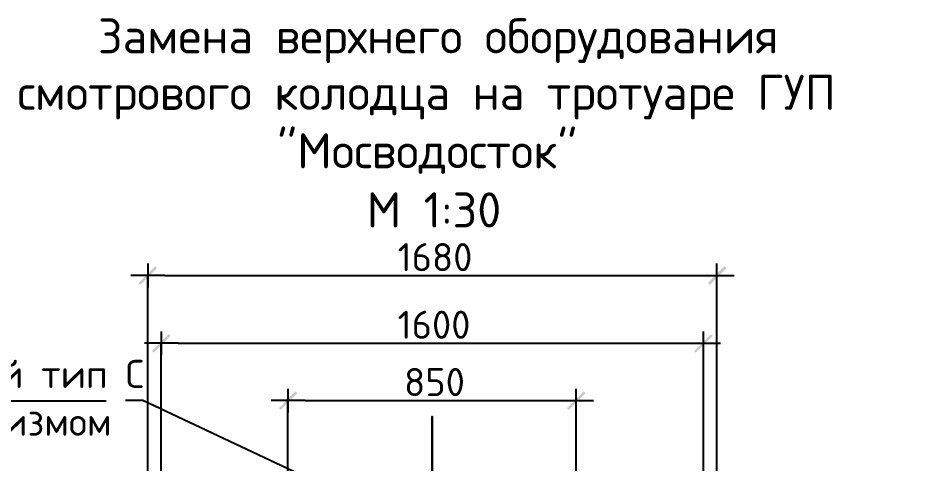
# Model space of a CAD drawing. Extents: x 8646 to 18206, y -17605 to -192.
# Drawn here: x 11605.4 to 11694.7, y -8180.7 to -8136.9 of the extents above; entities that cross this region are included whole.
import ezdxf

# ---------------------------------------------------------------- set-up
doc = ezdxf.new("R2010")
doc.units = 0
for name, color, linetype in [('PDF__0', 7, 'CONTINUOUS'), ('PDF__ТЕКСТ', 7, 'CONTINUOUS'), ('PDF__УСИЛЕНИЕ', 7, 'CONTINUOUS')]:
    doc.layers.add(name, color=color, linetype=linetype)
doc.styles.add('PDF_ISOCPEUR', font='isocpeur.ttf')

msp = doc.modelspace()

# ---------------------------------------------------------------- linework, layer by layer
at = {"layer": 'PDF__0', "linetype": 'CONTINUOUS'}
for points in [[(11618.191, -8161.012), (11618.191, -8163.385)], [(11674.174, -8163.385), (11674.174, -8161.012)], [(11619.844, -8162.198), (11616.496, -8162.198)], [(11672.521, -8162.198), (11675.869, -8162.198)], [(11619.505, -8167.707), (11619.505, -8170.038)], [(11672.86, -8170.038), (11672.86, -8167.707)], [(11621.158, -8168.852), (11617.852, -8168.852)], [(11671.165, -8168.852), (11674.513, -8168.852)], [(11631.964, -8173.344), (11631.964, -8175.675)], [(11660.316, -8175.675), (11660.316, -8173.344)], [(11633.66, -8174.488), (11630.312, -8174.488)], [(11658.663, -8174.488), (11662.011, -8174.488)]]:
    msp.add_lwpolyline(points, dxfattribs=at)
for points in [[(11618.912, -8161.266), (11617.429, -8163.131), (11617.259, -8162.919)], [(11619.081, -8161.478), (11618.912, -8161.266), (11617.429, -8163.131)], [(11673.284, -8162.919), (11673.453, -8163.131), (11674.894, -8161.266)], [(11673.453, -8163.131), (11674.894, -8161.266), (11675.106, -8161.478)], [(11620.226, -8167.962), (11618.785, -8169.784), (11618.573, -8169.615)], [(11620.437, -8168.131), (11620.226, -8167.962), (11618.785, -8169.784)], [(11671.928, -8169.615), (11672.097, -8169.784), (11673.58, -8167.962)], [(11672.097, -8169.784), (11673.58, -8167.962), (11673.75, -8168.131)], [(11632.685, -8173.598), (11631.244, -8175.42), (11631.074, -8175.251)], [(11632.897, -8173.768), (11632.685, -8173.598), (11631.244, -8175.42)], [(11659.426, -8175.251), (11659.595, -8175.42), (11661.079, -8173.598)], [(11659.595, -8175.42), (11661.079, -8173.598), (11661.248, -8173.768)]]:
    msp.add_solid(points, dxfattribs=at)
at = {"layer": 'PDF__УСИЛЕНИЕ', "linetype": 'CONTINUOUS'}
for points in [[(11618.191, -8195.55), (11618.191, -8162.198)], [(11619.844, -8162.198), (11672.521, -8162.198)], [(11674.174, -8195.55), (11674.174, -8162.198)], [(11619.505, -8195.55), (11619.505, -8168.852)], [(11621.158, -8168.852), (11671.165, -8168.852)], [(11676.462, -8195.55), (11694.727, -8195.55), (11672.86, -8195.55), (11672.86, -8168.852)], [(11559.073, -8174.53), (11614.081, -8174.53)], [(11638.703, -8184.405), (11617.683, -8174.488), (11615.988, -8174.488)], [(11631.964, -8188.727), (11631.964, -8174.488)], [(11633.66, -8174.488), (11658.663, -8174.488)], [(11660.316, -8188.727), (11660.316, -8174.488)]]:
    msp.add_lwpolyline(points, dxfattribs=at)
msp.add_lwpolyline([(11646.161, -8185.295), (11646.161, -8176.056)], close=True, dxfattribs=at)

# ---------------------------------------------------------------- texts
at = {"layer": 'PDF__ТЕКСТ', "linetype": 'CONTINUOUS', "attachment_point": 4, "style": 'PDF_ISOCPEUR'}
for s, insert, char_height in [('Замена верхнего оборудования', (11613.269, -8139.084), 3.45196), ('смотрового колодца на тротуаре ГУП', (11605.344, -8144.636), 3.45196), ('"Мосводосток"', (11630.899, -8150.188), 3.45196), ('М 1:30', (11639.714, -8155.739), 3.452), ('1680', (11642.752, -8160.387), 2.7616), ('1600', (11642.752, -8167.04), 2.7616), ('ЛЧ комплект люк средний тип С', (11559.22, -8172.253), 2.76157), ('850', (11643.388, -8172.677), 2.7616), ('(В125)  с запорным механизмом', (11559.305, -8176.957), 2.76157)]:
    msp.add_mtext(s, dxfattribs=dict(at, insert=insert, char_height=char_height))

doc.saveas('drawing.dxf')
